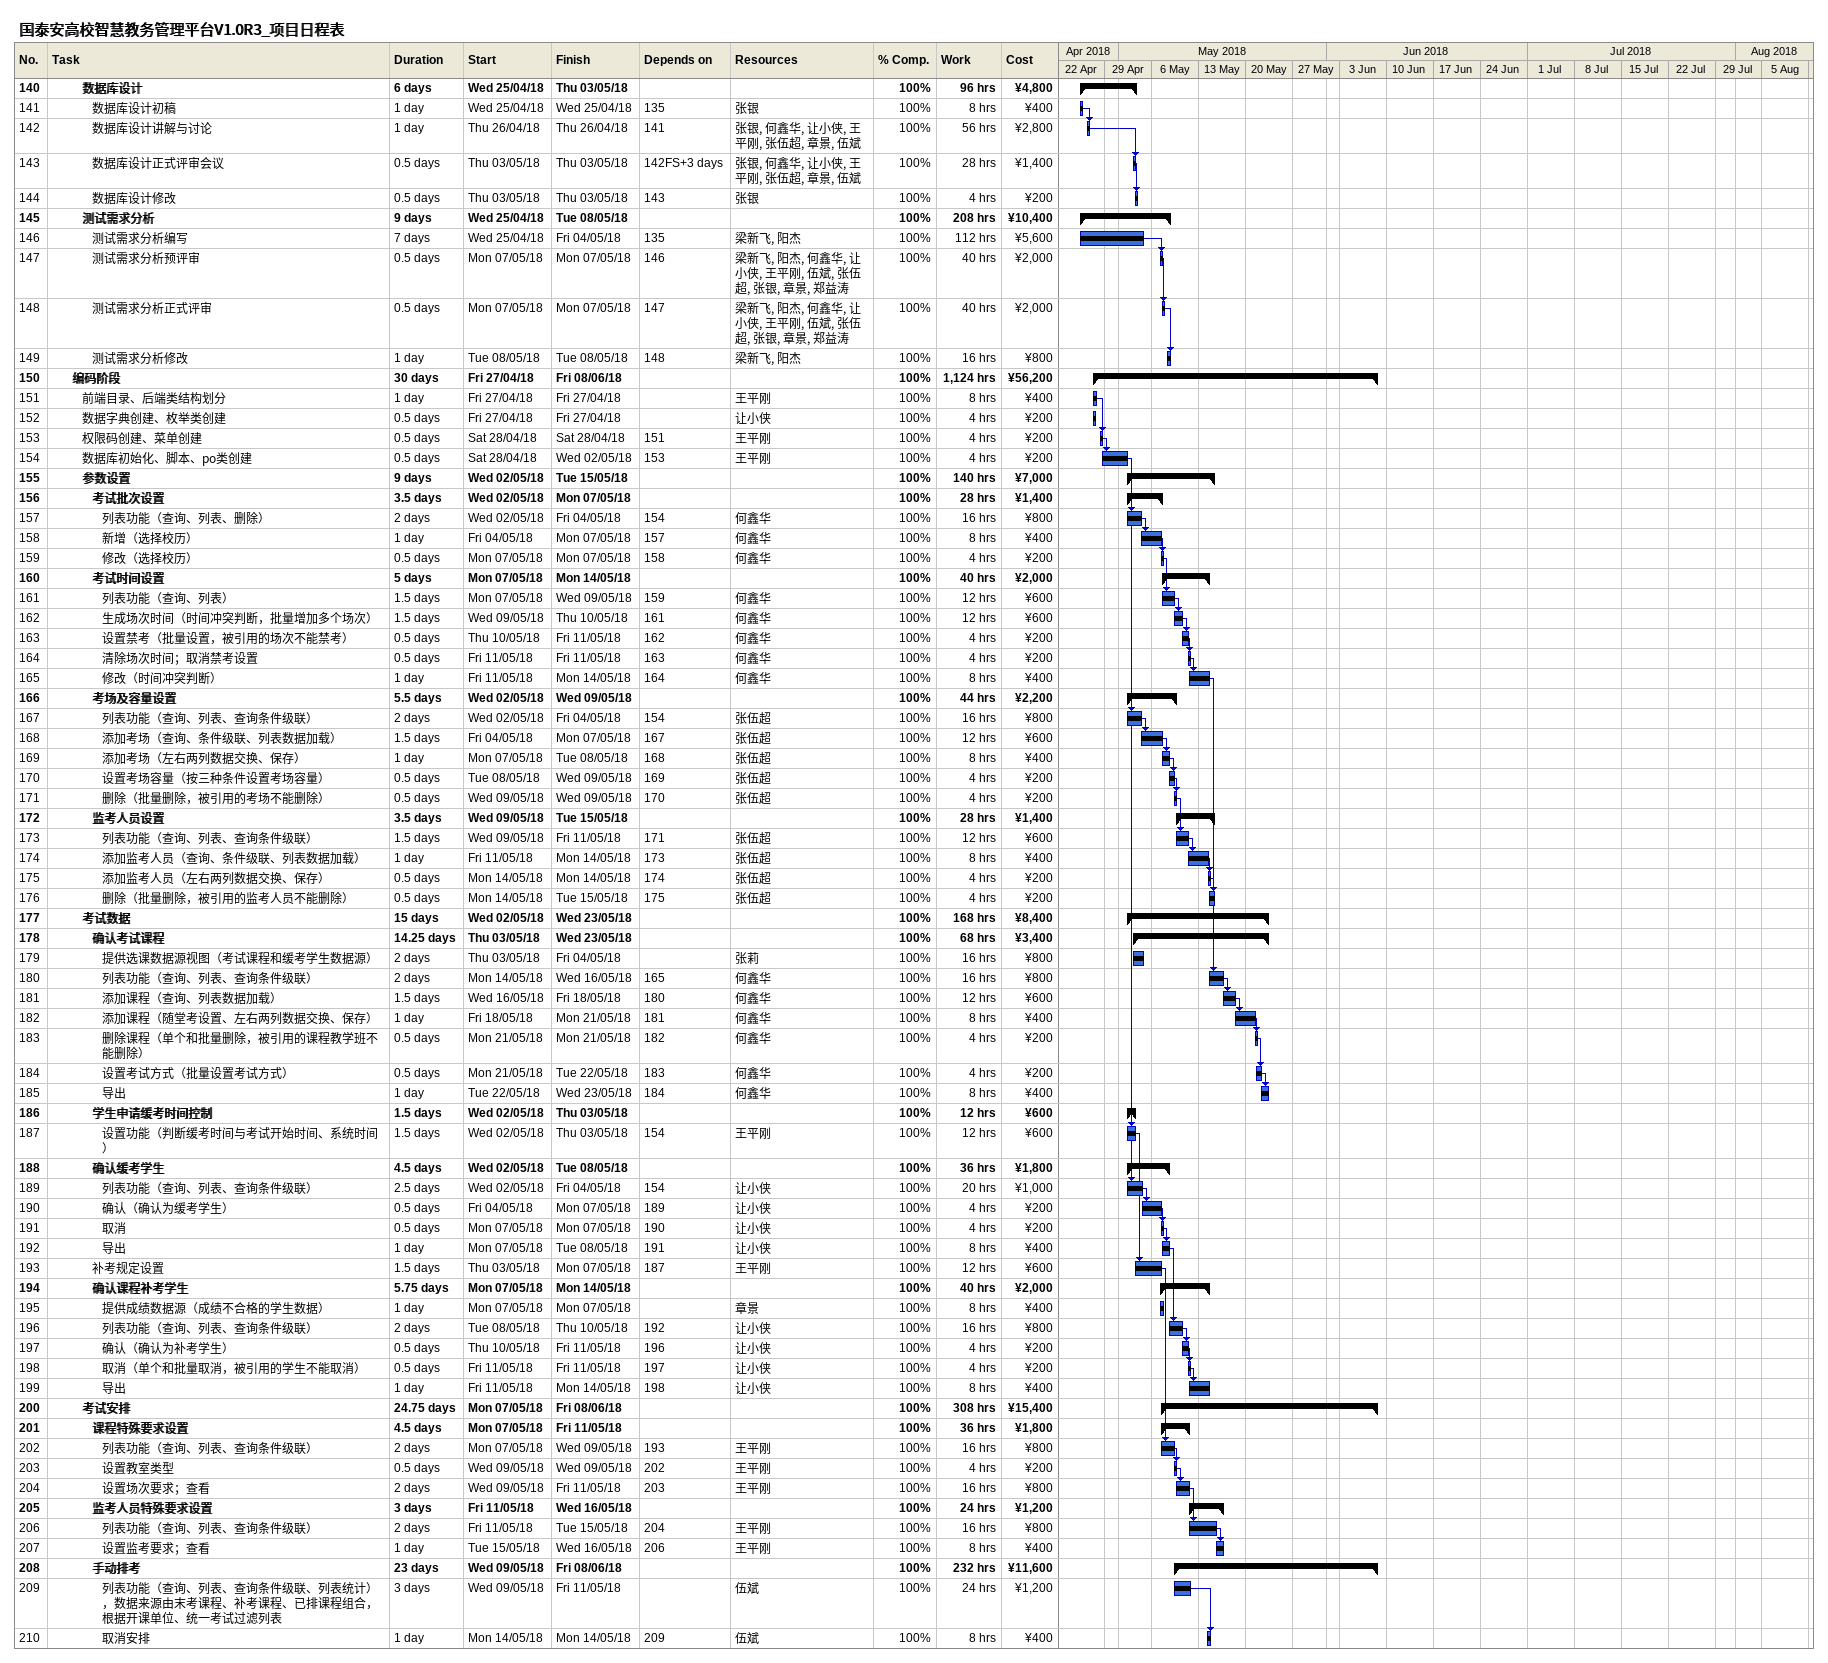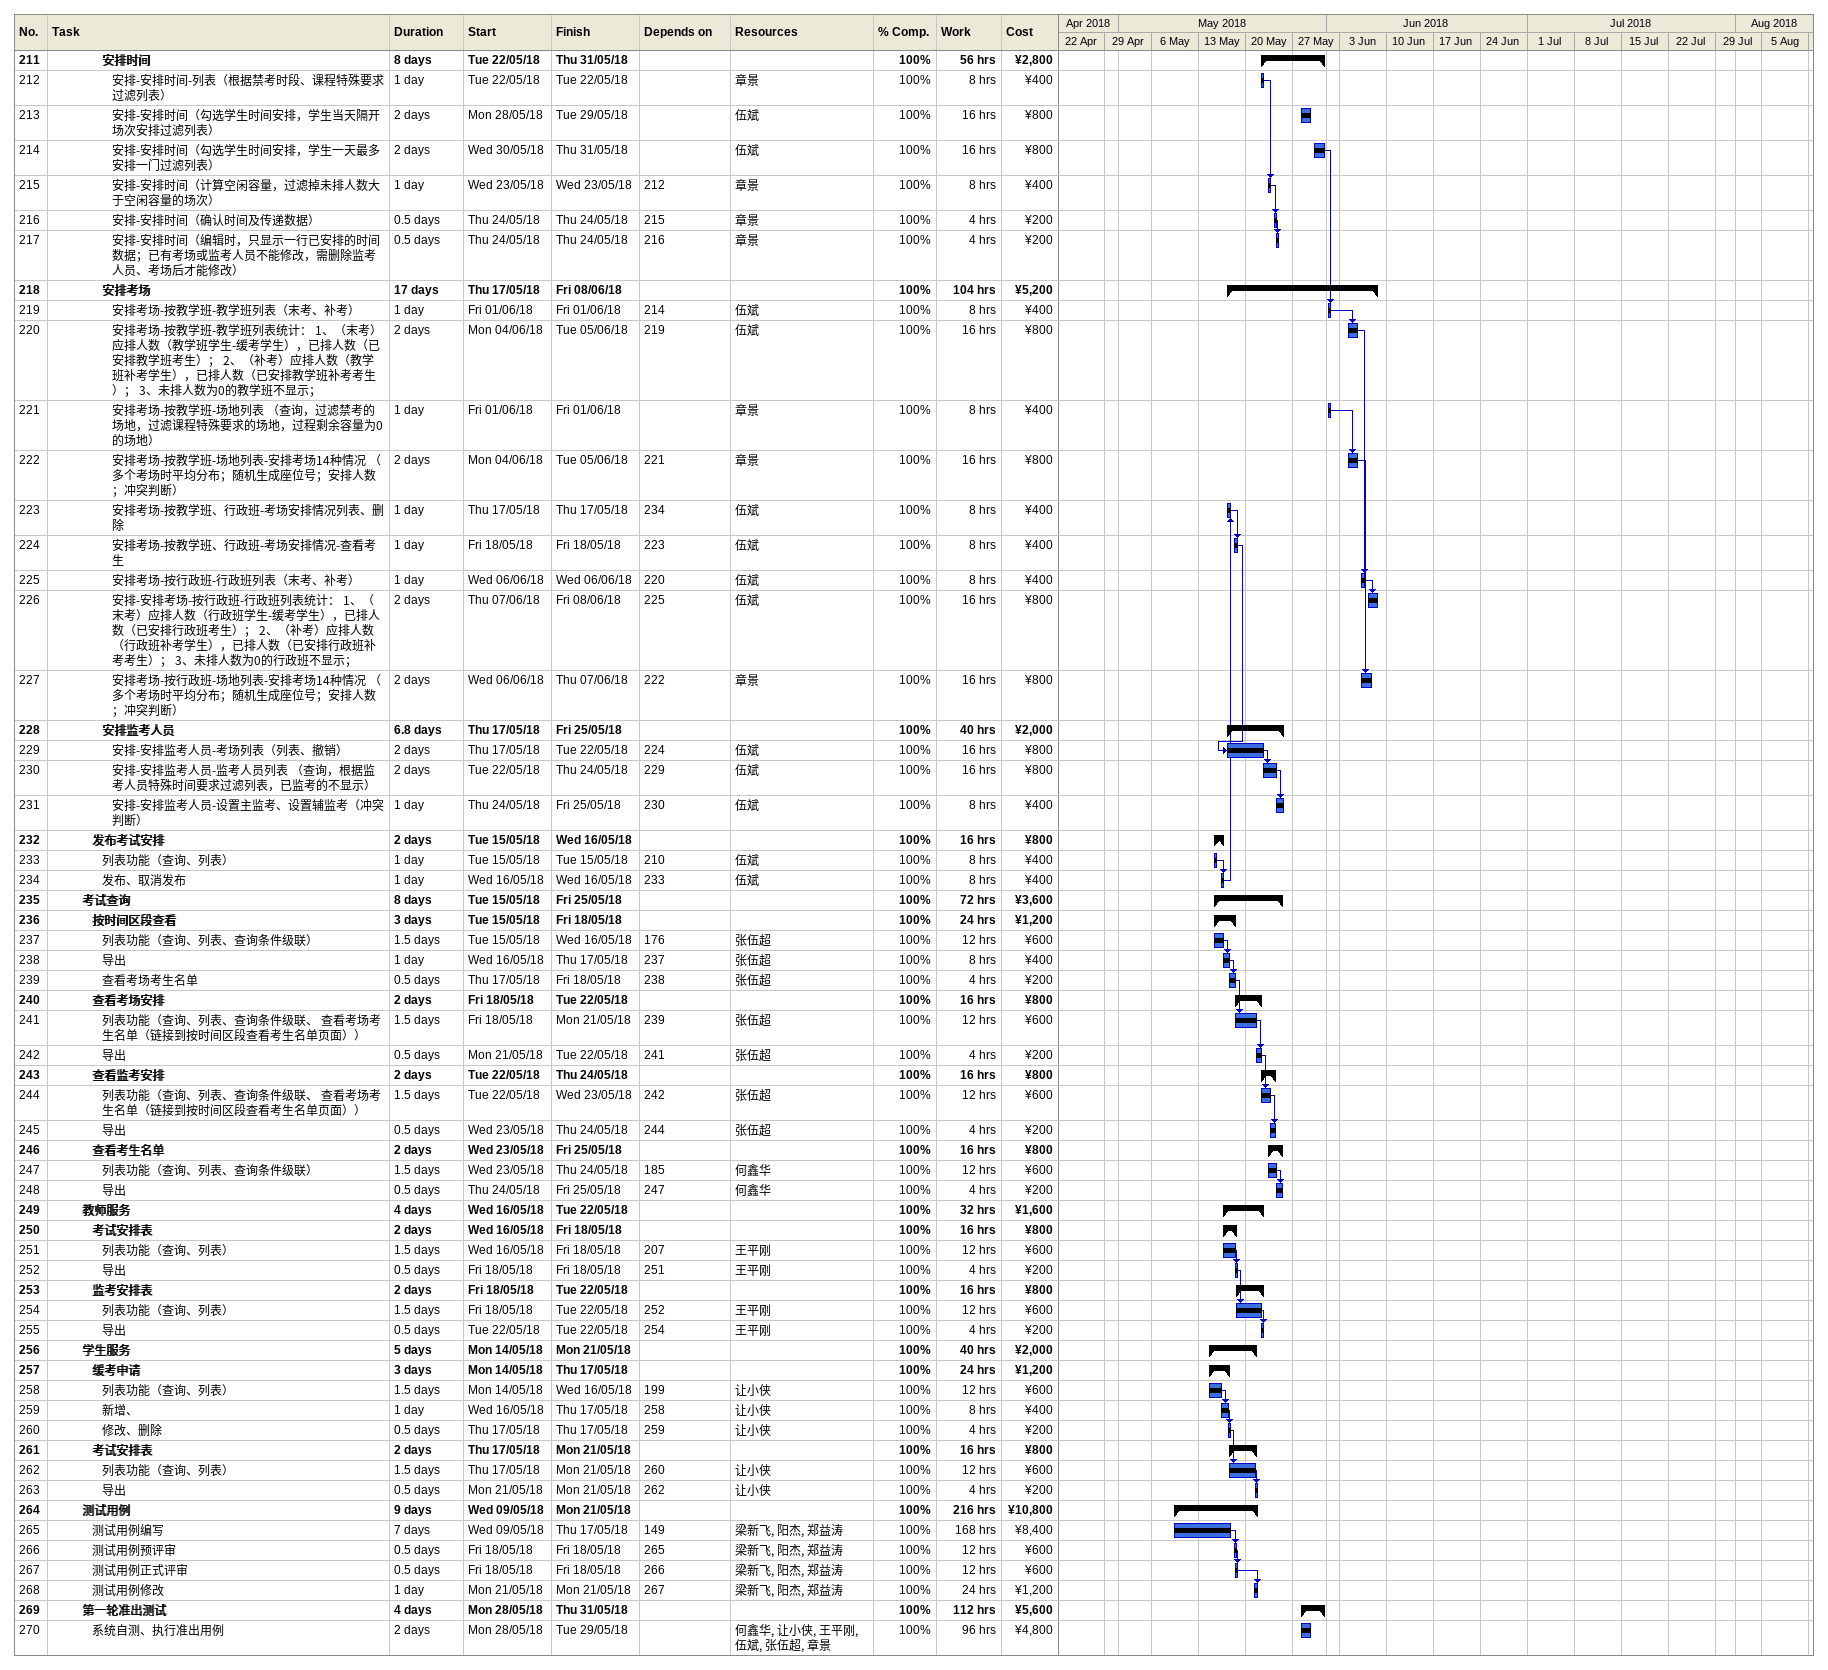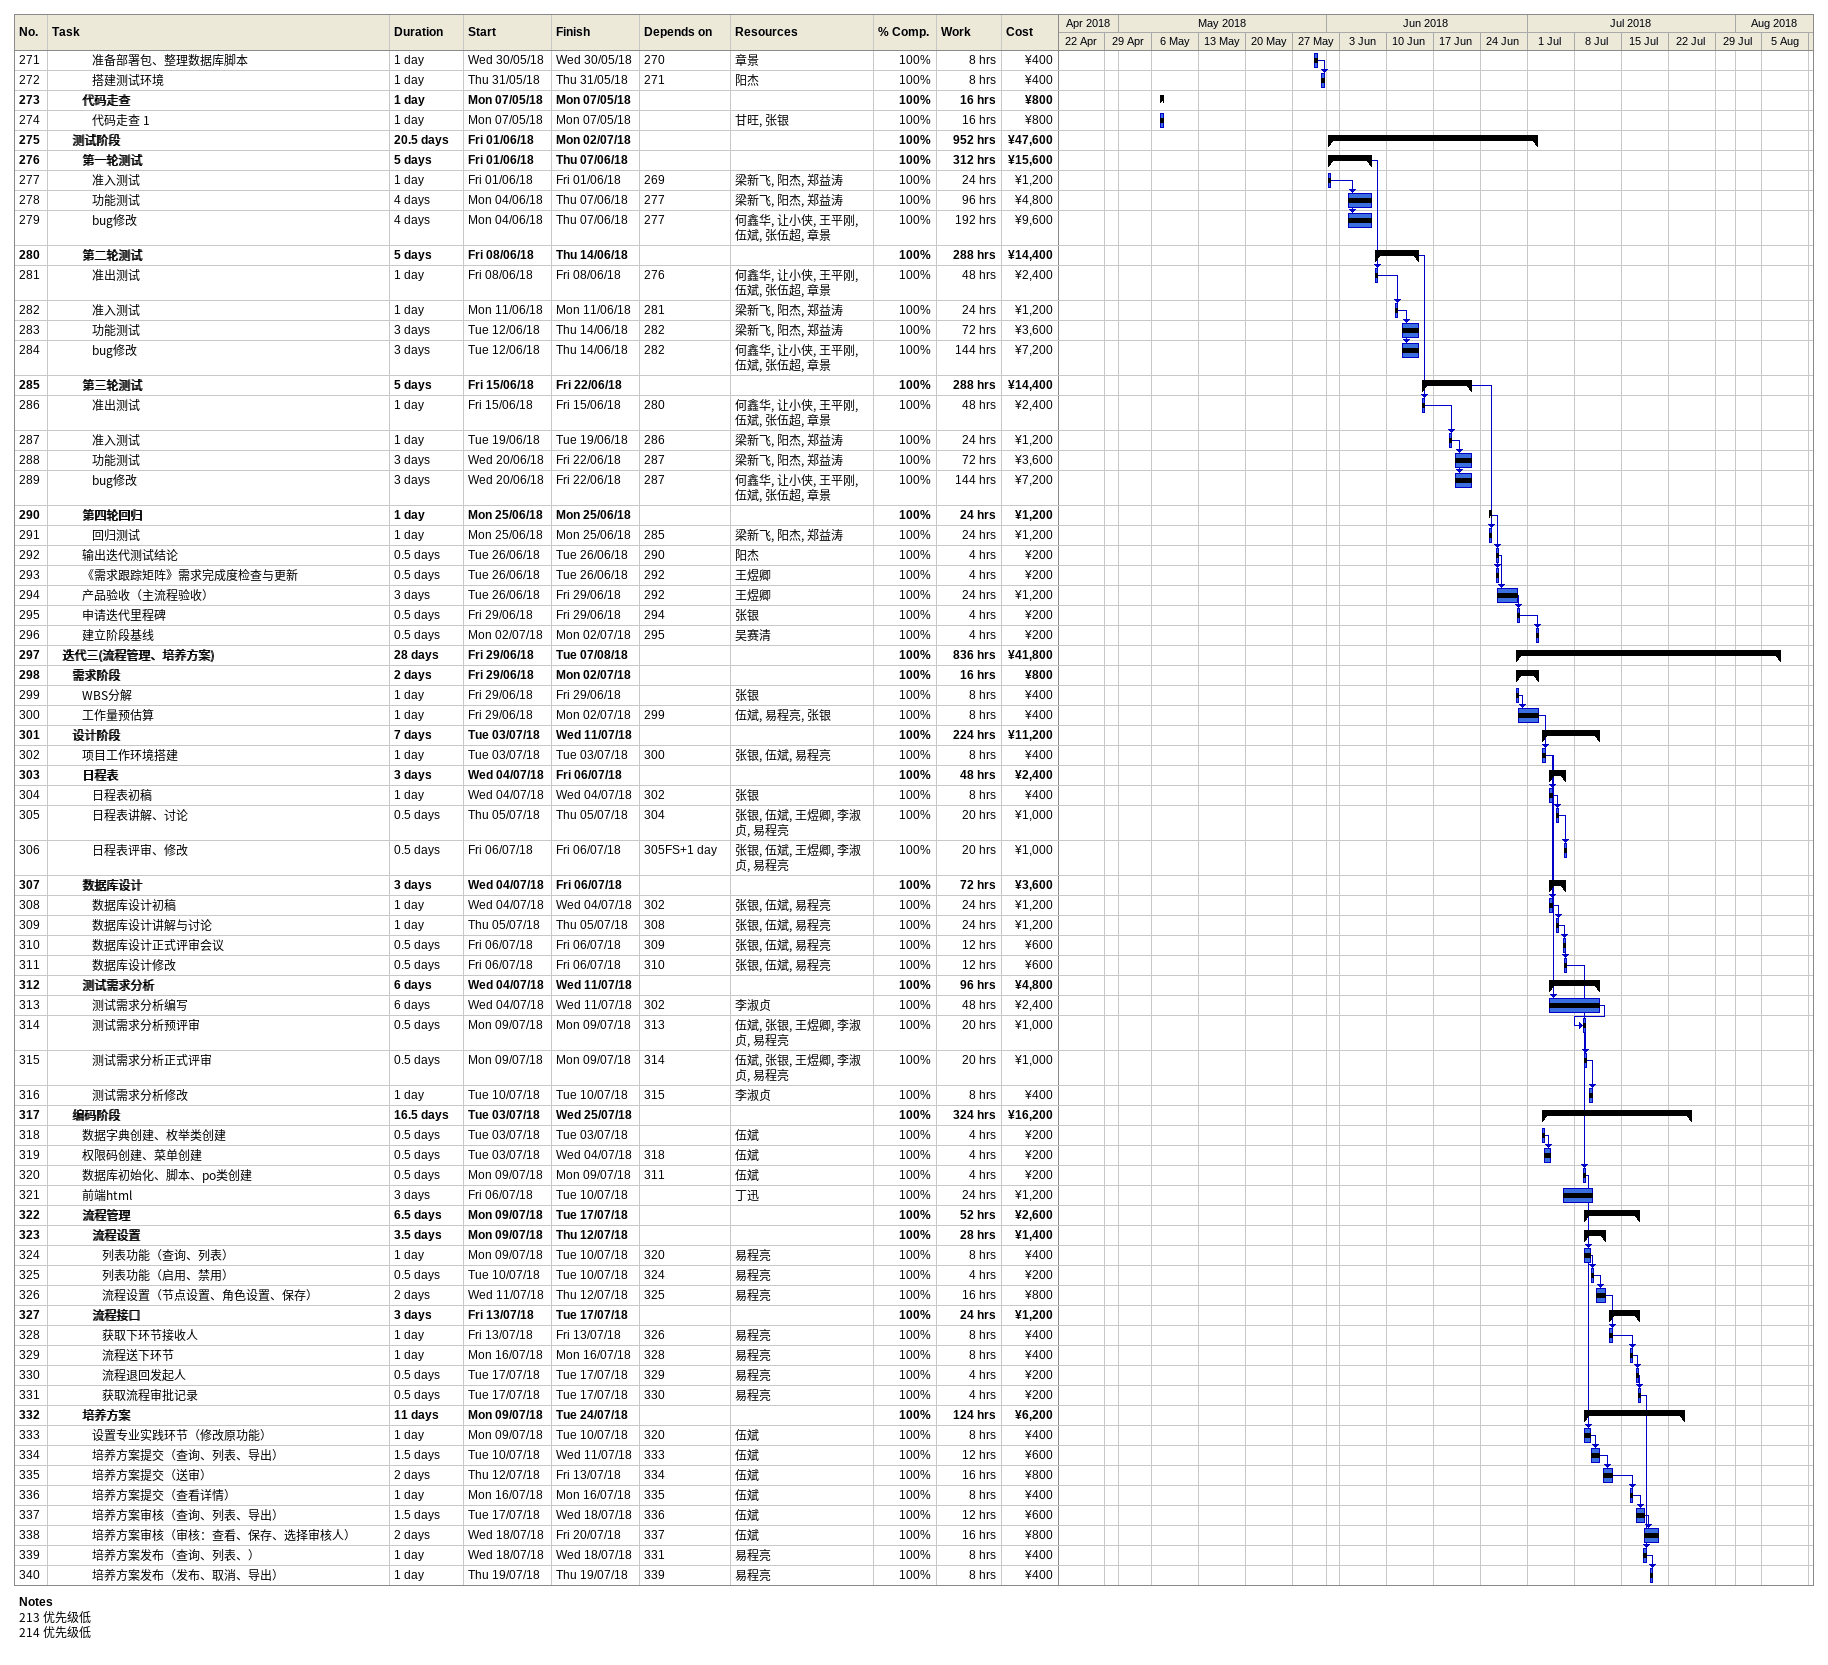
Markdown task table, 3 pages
国泰安高校智慧教务管理平台V1.0R3_项目日程表

| ID | Level | Task | Duration | Start | Finish | Predecessors | Resources | % complete | Work (h) | Cost (¥) |
|---|---|---|---|---|---|---|---|---|---|---|
| 140 | 4 | **数据库设计** | 6d | 2018-04-25 | 2018-05-03 |  |  | 100 | 96 | 4800 |
| 141 | 5 | 数据库设计初稿 | 1d | 2018-04-25 | 2018-04-25 | 135 | 张银 | 100 | 8 | 400 |
| 142 | 5 | 数据库设计讲解与讨论 | 1d | 2018-04-26 | 2018-04-26 | 141 | 张银, 何鑫华, 让小侠, 王平刚, 张伍超, 章景, 伍斌 | 100 | 56 | 2800 |
| 143 | 5 | 数据库设计正式评审会议 | 0.5d | 2018-05-03 | 2018-05-03 | 142FS+3d | 张银, 何鑫华, 让小侠, 王平刚, 张伍超, 章景, 伍斌 | 100 | 28 | 1400 |
| 144 | 5 | 数据库设计修改 | 0.5d | 2018-05-03 | 2018-05-03 | 143 | 张银 | 100 | 4 | 200 |
| 145 | 4 | **测试需求分析** | 9d | 2018-04-25 | 2018-05-08 |  |  | 100 | 208 | 10400 |
| 146 | 5 | 测试需求分析编写 | 7d | 2018-04-25 | 2018-05-04 | 135 | 梁新飞, 阳杰 | 100 | 112 | 5600 |
| 147 | 5 | 测试需求分析预评审 | 0.5d | 2018-05-07 | 2018-05-07 | 146 | 梁新飞, 阳杰, 何鑫华, 让小侠, 王平刚, 伍斌, 张伍超, 张银, 章景, 郑益涛 | 100 | 40 | 2000 |
| 148 | 5 | 测试需求分析正式评审 | 0.5d | 2018-05-07 | 2018-05-07 | 147 | 梁新飞, 阳杰, 何鑫华, 让小侠, 王平刚, 伍斌, 张伍超, 张银, 章景, 郑益涛 | 100 | 40 | 2000 |
| 149 | 5 | 测试需求分析修改 | 1d | 2018-05-08 | 2018-05-08 | 148 | 梁新飞, 阳杰 | 100 | 16 | 800 |
| 150 | 3 | **编码阶段** | 30d | 2018-04-27 | 2018-06-08 |  |  | 100 | 1124 | 56200 |
| 151 | 4 | 前端目录、后端类结构划分 | 1d | 2018-04-27 | 2018-04-27 |  | 王平刚 | 100 | 8 | 400 |
| 152 | 4 | 数据字典创建、枚举类创建 | 0.5d | 2018-04-27 | 2018-04-27 |  | 让小侠 | 100 | 4 | 200 |
| 153 | 4 | 权限码创建、菜单创建 | 0.5d | 2018-04-28 | 2018-04-28 | 151 | 王平刚 | 100 | 4 | 200 |
| 154 | 4 | 数据库初始化、脚本、po类创建 | 0.5d | 2018-04-28 | 2018-05-02 | 153 | 王平刚 | 100 | 4 | 200 |
| 155 | 4 | **参数设置** | 9d | 2018-05-02 | 2018-05-15 |  |  | 100 | 140 | 7000 |
| 156 | 5 | **考试批次设置** | 3.5d | 2018-05-02 | 2018-05-07 |  |  | 100 | 28 | 1400 |
| 157 | 6 | 列表功能（查询、列表、删除） | 2d | 2018-05-02 | 2018-05-04 | 154 | 何鑫华 | 100 | 16 | 800 |
| 158 | 6 | 新增（选择校历） | 1d | 2018-05-04 | 2018-05-07 | 157 | 何鑫华 | 100 | 8 | 400 |
| 159 | 6 | 修改（选择校历） | 0.5d | 2018-05-07 | 2018-05-07 | 158 | 何鑫华 | 100 | 4 | 200 |
| 160 | 5 | **考试时间设置** | 5d | 2018-05-07 | 2018-05-14 |  |  | 100 | 40 | 2000 |
| 161 | 6 | 列表功能（查询、列表） | 1.5d | 2018-05-07 | 2018-05-09 | 159 | 何鑫华 | 100 | 12 | 600 |
| 162 | 6 | 生成场次时间（时间冲突判断，批量增加多个场次） | 1.5d | 2018-05-09 | 2018-05-10 | 161 | 何鑫华 | 100 | 12 | 600 |
| 163 | 6 | 设置禁考（批量设置，被引用的场次不能禁考） | 0.5d | 2018-05-10 | 2018-05-11 | 162 | 何鑫华 | 100 | 4 | 200 |
| 164 | 6 | 清除场次时间；取消禁考设置 | 0.5d | 2018-05-11 | 2018-05-11 | 163 | 何鑫华 | 100 | 4 | 200 |
| 165 | 6 | 修改（时间冲突判断） | 1d | 2018-05-11 | 2018-05-14 | 164 | 何鑫华 | 100 | 8 | 400 |
| 166 | 5 | **考场及容量设置** | 5.5d | 2018-05-02 | 2018-05-09 |  |  | 100 | 44 | 2200 |
| 167 | 6 | 列表功能（查询、列表、查询条件级联） | 2d | 2018-05-02 | 2018-05-04 | 154 | 张伍超 | 100 | 16 | 800 |
| 168 | 6 | 添加考场（查询、条件级联、列表数据加载） | 1.5d | 2018-05-04 | 2018-05-07 | 167 | 张伍超 | 100 | 12 | 600 |
| 169 | 6 | 添加考场（左右两列数据交换、保存） | 1d | 2018-05-07 | 2018-05-08 | 168 | 张伍超 | 100 | 8 | 400 |
| 170 | 6 | 设置考场容量（按三种条件设置考场容量） | 0.5d | 2018-05-08 | 2018-05-09 | 169 | 张伍超 | 100 | 4 | 200 |
| 171 | 6 | 删除（批量删除，被引用的考场不能删除） | 0.5d | 2018-05-09 | 2018-05-09 | 170 | 张伍超 | 100 | 4 | 200 |
| 172 | 5 | **监考人员设置** | 3.5d | 2018-05-09 | 2018-05-15 |  |  | 100 | 28 | 1400 |
| 173 | 6 | 列表功能（查询、列表、查询条件级联） | 1.5d | 2018-05-09 | 2018-05-11 | 171 | 张伍超 | 100 | 12 | 600 |
| 174 | 6 | 添加监考人员（查询、条件级联、列表数据加载） | 1d | 2018-05-11 | 2018-05-14 | 173 | 张伍超 | 100 | 8 | 400 |
| 175 | 6 | 添加监考人员（左右两列数据交换、保存） | 0.5d | 2018-05-14 | 2018-05-14 | 174 | 张伍超 | 100 | 4 | 200 |
| 176 | 6 | 删除（批量删除，被引用的监考人员不能删除） | 0.5d | 2018-05-14 | 2018-05-15 | 175 | 张伍超 | 100 | 4 | 200 |
| 177 | 4 | **考试数据** | 15d | 2018-05-02 | 2018-05-23 |  |  | 100 | 168 | 8400 |
| 178 | 5 | **确认考试课程** | 14.25d | 2018-05-03 | 2018-05-23 |  |  | 100 | 68 | 3400 |
| 179 | 6 | 提供选课数据源视图（考试课程和缓考学生数据源） | 2d | 2018-05-03 | 2018-05-04 |  | 张莉 | 100 | 16 | 800 |
| 180 | 6 | 列表功能（查询、列表、查询条件级联） | 2d | 2018-05-14 | 2018-05-16 | 165 | 何鑫华 | 100 | 16 | 800 |
| 181 | 6 | 添加课程（查询、列表数据加载） | 1.5d | 2018-05-16 | 2018-05-18 | 180 | 何鑫华 | 100 | 12 | 600 |
| 182 | 6 | 添加课程（随堂考设置、左右两列数据交换、保存） | 1d | 2018-05-18 | 2018-05-21 | 181 | 何鑫华 | 100 | 8 | 400 |
| 183 | 6 | 删除课程（单个和批量删除，被引用的课程教学班不能删除） | 0.5d | 2018-05-21 | 2018-05-21 | 182 | 何鑫华 | 100 | 4 | 200 |
| 184 | 6 | 设置考试方式（批量设置考试方式） | 0.5d | 2018-05-21 | 2018-05-22 | 183 | 何鑫华 | 100 | 4 | 200 |
| 185 | 6 | 导出 | 1d | 2018-05-22 | 2018-05-23 | 184 | 何鑫华 | 100 | 8 | 400 |
| 186 | 5 | **学生申请缓考时间控制** | 1.5d | 2018-05-02 | 2018-05-03 |  |  | 100 | 12 | 600 |
| 187 | 6 | 设置功能（判断缓考时间与考试开始时间、系统时间） | 1.5d | 2018-05-02 | 2018-05-03 | 154 | 王平刚 | 100 | 12 | 600 |
| 188 | 5 | **确认缓考学生** | 4.5d | 2018-05-02 | 2018-05-08 |  |  | 100 | 36 | 1800 |
| 189 | 6 | 列表功能（查询、列表、查询条件级联） | 2.5d | 2018-05-02 | 2018-05-04 | 154 | 让小侠 | 100 | 20 | 1000 |
| 190 | 6 | 确认（确认为缓考学生） | 0.5d | 2018-05-04 | 2018-05-07 | 189 | 让小侠 | 100 | 4 | 200 |
| 191 | 6 | 取消 | 0.5d | 2018-05-07 | 2018-05-07 | 190 | 让小侠 | 100 | 4 | 200 |
| 192 | 6 | 导出 | 1d | 2018-05-07 | 2018-05-08 | 191 | 让小侠 | 100 | 8 | 400 |
| 193 | 5 | 补考规定设置 | 1.5d | 2018-05-03 | 2018-05-07 | 187 | 王平刚 | 100 | 12 | 600 |
| 194 | 5 | **确认课程补考学生** | 5.75d | 2018-05-07 | 2018-05-14 |  |  | 100 | 40 | 2000 |
| 195 | 6 | 提供成绩数据源（成绩不合格的学生数据） | 1d | 2018-05-07 | 2018-05-07 |  | 章景 | 100 | 8 | 400 |
| 196 | 6 | 列表功能（查询、列表、查询条件级联） | 2d | 2018-05-08 | 2018-05-10 | 192 | 让小侠 | 100 | 16 | 800 |
| 197 | 6 | 确认（确认为补考学生） | 0.5d | 2018-05-10 | 2018-05-11 | 196 | 让小侠 | 100 | 4 | 200 |
| 198 | 6 | 取消（单个和批量取消，被引用的学生不能取消） | 0.5d | 2018-05-11 | 2018-05-11 | 197 | 让小侠 | 100 | 4 | 200 |
| 199 | 6 | 导出 | 1d | 2018-05-11 | 2018-05-14 | 198 | 让小侠 | 100 | 8 | 400 |
| 200 | 4 | **考试安排** | 24.75d | 2018-05-07 | 2018-06-08 |  |  | 100 | 308 | 15400 |
| 201 | 5 | **课程特殊要求设置** | 4.5d | 2018-05-07 | 2018-05-11 |  |  | 100 | 36 | 1800 |
| 202 | 6 | 列表功能（查询、列表、查询条件级联） | 2d | 2018-05-07 | 2018-05-09 | 193 | 王平刚 | 100 | 16 | 800 |
| 203 | 6 | 设置教室类型 | 0.5d | 2018-05-09 | 2018-05-09 | 202 | 王平刚 | 100 | 4 | 200 |
| 204 | 6 | 设置场次要求；查看 | 2d | 2018-05-09 | 2018-05-11 | 203 | 王平刚 | 100 | 16 | 800 |
| 205 | 5 | **监考人员特殊要求设置** | 3d | 2018-05-11 | 2018-05-16 |  |  | 100 | 24 | 1200 |
| 206 | 6 | 列表功能（查询、列表、查询条件级联） | 2d | 2018-05-11 | 2018-05-15 | 204 | 王平刚 | 100 | 16 | 800 |
| 207 | 6 | 设置监考要求；查看 | 1d | 2018-05-15 | 2018-05-16 | 206 | 王平刚 | 100 | 8 | 400 |
| 208 | 5 | **手动排考** | 23d | 2018-05-09 | 2018-06-08 |  |  | 100 | 232 | 11600 |
| 209 | 6 | 列表功能（查询、列表、查询条件级联、列表统计），数据来源由末考课程、补考课程、已排课程组合，根据开课单位、统一考试过滤列表 | 3d | 2018-05-09 | 2018-05-11 |  | 伍斌 | 100 | 24 | 1200 |
| 210 | 6 | 取消安排 | 1d | 2018-05-14 | 2018-05-14 | 209 | 伍斌 | 100 | 8 | 400 |
| 211 | 6 | **安排时间** | 8d | 2018-05-22 | 2018-05-31 |  |  | 100 | 56 | 2800 |
| 212 | 7 | 安排-安排时间-列表（根据禁考时段、课程特殊要求过滤列表） | 1d | 2018-05-22 | 2018-05-22 |  | 章景 | 100 | 8 | 400 |
| 213 | 7 | 安排-安排时间（勾选学生时间安排，学生当天隔开场次安排过滤列表） | 2d | 2018-05-28 | 2018-05-29 |  | 伍斌 | 100 | 16 | 800 |
| 214 | 7 | 安排-安排时间（勾选学生时间安排，学生一天最多安排一门过滤列表） | 2d | 2018-05-30 | 2018-05-31 |  | 伍斌 | 100 | 16 | 800 |
| 215 | 7 | 安排-安排时间（计算空闲容量，过滤掉未排人数大于空闲容量的场次） | 1d | 2018-05-23 | 2018-05-23 | 212 | 章景 | 100 | 8 | 400 |
| 216 | 7 | 安排-安排时间（确认时间及传递数据） | 0.5d | 2018-05-24 | 2018-05-24 | 215 | 章景 | 100 | 4 | 200 |
| 217 | 7 | 安排-安排时间（编辑时，只显示一行已安排的时间数据；已有考场或监考人员不能修改，需删除监考人员、考场后才能修改） | 0.5d | 2018-05-24 | 2018-05-24 | 216 | 章景 | 100 | 4 | 200 |
| 218 | 6 | **安排考场** | 17d | 2018-05-17 | 2018-06-08 |  |  | 100 | 104 | 5200 |
| 219 | 7 | 安排考场-按教学班-教学班列表（末考、补考） | 1d | 2018-06-01 | 2018-06-01 | 214 | 伍斌 | 100 | 8 | 400 |
| 220 | 7 | 安排考场-按教学班-教学班列表统计： 1、（末考）应排人数（教学班学生-缓考学生），已排人数（已安排教学班考生）； 2、（补考）应排人数（教学班补考学生），已排人数（已安排教学班补考考生）； 3、未排人数为0的教学班不显示； | 2d | 2018-06-04 | 2018-06-05 | 219 | 伍斌 | 100 | 16 | 800 |
| 221 | 7 | 安排考场-按教学班-场地列表 （查询，过滤禁考的场地，过滤课程特殊要求的场地，过程剩余容量为0的场地） | 1d | 2018-06-01 | 2018-06-01 |  | 章景 | 100 | 8 | 400 |
| 222 | 7 | 安排考场-按教学班-场地列表-安排考场14种情况 （多个考场时平均分布；随机生成座位号；安排人数；冲突判断） | 2d | 2018-06-04 | 2018-06-05 | 221 | 章景 | 100 | 16 | 800 |
| 223 | 7 | 安排考场-按教学班、行政班-考场安排情况列表、删除 | 1d | 2018-05-17 | 2018-05-17 | 234 | 伍斌 | 100 | 8 | 400 |
| 224 | 7 | 安排考场-按教学班、行政班-考场安排情况-查看考生 | 1d | 2018-05-18 | 2018-05-18 | 223 | 伍斌 | 100 | 8 | 400 |
| 225 | 7 | 安排考场-按行政班-行政班列表（末考、补考） | 1d | 2018-06-06 | 2018-06-06 | 220 | 伍斌 | 100 | 8 | 400 |
| 226 | 7 | 安排-安排考场-按行政班-行政班列表统计： 1、（末考）应排人数（行政班学生-缓考学生），已排人数（已安排行政班考生）； 2、（补考）应排人数（行政班补考学生），已排人数（已安排行政班补考考生）； 3、未排人数为0的行政班不显示； | 2d | 2018-06-07 | 2018-06-08 | 225 | 伍斌 | 100 | 16 | 800 |
| 227 | 7 | 安排考场-按行政班-场地列表-安排考场14种情况 （多个考场时平均分布；随机生成座位号；安排人数；冲突判断） | 2d | 2018-06-06 | 2018-06-07 | 222 | 章景 | 100 | 16 | 800 |
| 228 | 6 | **安排监考人员** | 6.8d | 2018-05-17 | 2018-05-25 |  |  | 100 | 40 | 2000 |
| 229 | 7 | 安排-安排监考人员-考场列表（列表、撤销） | 2d | 2018-05-17 | 2018-05-22 | 224 | 伍斌 | 100 | 16 | 800 |
| 230 | 7 | 安排-安排监考人员-监考人员列表 （查询，根据监考人员特殊时间要求过滤列表，已监考的不显示） | 2d | 2018-05-22 | 2018-05-24 | 229 | 伍斌 | 100 | 16 | 800 |
| 231 | 7 | 安排-安排监考人员-设置主监考、设置辅监考（冲突判断） | 1d | 2018-05-24 | 2018-05-25 | 230 | 伍斌 | 100 | 8 | 400 |
| 232 | 5 | **发布考试安排** | 2d | 2018-05-15 | 2018-05-16 |  |  | 100 | 16 | 800 |
| 233 | 6 | 列表功能（查询、列表） | 1d | 2018-05-15 | 2018-05-15 | 210 | 伍斌 | 100 | 8 | 400 |
| 234 | 6 | 发布、取消发布 | 1d | 2018-05-16 | 2018-05-16 | 233 | 伍斌 | 100 | 8 | 400 |
| 235 | 4 | **考试查询** | 8d | 2018-05-15 | 2018-05-25 |  |  | 100 | 72 | 3600 |
| 236 | 5 | **按时间区段查看** | 3d | 2018-05-15 | 2018-05-18 |  |  | 100 | 24 | 1200 |
| 237 | 6 | 列表功能（查询、列表、查询条件级联） | 1.5d | 2018-05-15 | 2018-05-16 | 176 | 张伍超 | 100 | 12 | 600 |
| 238 | 6 | 导出 | 1d | 2018-05-16 | 2018-05-17 | 237 | 张伍超 | 100 | 8 | 400 |
| 239 | 6 | 查看考场考生名单 | 0.5d | 2018-05-17 | 2018-05-18 | 238 | 张伍超 | 100 | 4 | 200 |
| 240 | 5 | **查看考场安排** | 2d | 2018-05-18 | 2018-05-22 |  |  | 100 | 16 | 800 |
| 241 | 6 | 列表功能（查询、列表、查询条件级联、 查看考场考生名单（链接到按时间区段查看考生名单页面）） | 1.5d | 2018-05-18 | 2018-05-21 | 239 | 张伍超 | 100 | 12 | 600 |
| 242 | 6 | 导出 | 0.5d | 2018-05-21 | 2018-05-22 | 241 | 张伍超 | 100 | 4 | 200 |
| 243 | 5 | **查看监考安排** | 2d | 2018-05-22 | 2018-05-24 |  |  | 100 | 16 | 800 |
| 244 | 6 | 列表功能（查询、列表、查询条件级联、 查看考场考生名单（链接到按时间区段查看考生名单页面）） | 1.5d | 2018-05-22 | 2018-05-23 | 242 | 张伍超 | 100 | 12 | 600 |
| 245 | 6 | 导出 | 0.5d | 2018-05-23 | 2018-05-24 | 244 | 张伍超 | 100 | 4 | 200 |
| 246 | 5 | **查看考生名单** | 2d | 2018-05-23 | 2018-05-25 |  |  | 100 | 16 | 800 |
| 247 | 6 | 列表功能（查询、列表、查询条件级联） | 1.5d | 2018-05-23 | 2018-05-24 | 185 | 何鑫华 | 100 | 12 | 600 |
| 248 | 6 | 导出 | 0.5d | 2018-05-24 | 2018-05-25 | 247 | 何鑫华 | 100 | 4 | 200 |
| 249 | 4 | **教师服务** | 4d | 2018-05-16 | 2018-05-22 |  |  | 100 | 32 | 1600 |
| 250 | 5 | **考试安排表** | 2d | 2018-05-16 | 2018-05-18 |  |  | 100 | 16 | 800 |
| 251 | 6 | 列表功能（查询、列表） | 1.5d | 2018-05-16 | 2018-05-18 | 207 | 王平刚 | 100 | 12 | 600 |
| 252 | 6 | 导出 | 0.5d | 2018-05-18 | 2018-05-18 | 251 | 王平刚 | 100 | 4 | 200 |
| 253 | 5 | **监考安排表** | 2d | 2018-05-18 | 2018-05-22 |  |  | 100 | 16 | 800 |
| 254 | 6 | 列表功能（查询、列表） | 1.5d | 2018-05-18 | 2018-05-22 | 252 | 王平刚 | 100 | 12 | 600 |
| 255 | 6 | 导出 | 0.5d | 2018-05-22 | 2018-05-22 | 254 | 王平刚 | 100 | 4 | 200 |
| 256 | 4 | **学生服务** | 5d | 2018-05-14 | 2018-05-21 |  |  | 100 | 40 | 2000 |
| 257 | 5 | **缓考申请** | 3d | 2018-05-14 | 2018-05-17 |  |  | 100 | 24 | 1200 |
| 258 | 6 | 列表功能（查询、列表） | 1.5d | 2018-05-14 | 2018-05-16 | 199 | 让小侠 | 100 | 12 | 600 |
| 259 | 6 | 新增、 | 1d | 2018-05-16 | 2018-05-17 | 258 | 让小侠 | 100 | 8 | 400 |
| 260 | 6 | 修改、删除 | 0.5d | 2018-05-17 | 2018-05-17 | 259 | 让小侠 | 100 | 4 | 200 |
| 261 | 5 | **考试安排表** | 2d | 2018-05-17 | 2018-05-21 |  |  | 100 | 16 | 800 |
| 262 | 6 | 列表功能（查询、列表） | 1.5d | 2018-05-17 | 2018-05-21 | 260 | 让小侠 | 100 | 12 | 600 |
| 263 | 6 | 导出 | 0.5d | 2018-05-21 | 2018-05-21 | 262 | 让小侠 | 100 | 4 | 200 |
| 264 | 4 | **测试用例** | 9d | 2018-05-09 | 2018-05-21 |  |  | 100 | 216 | 10800 |
| 265 | 5 | 测试用例编写 | 7d | 2018-05-09 | 2018-05-17 | 149 | 梁新飞, 阳杰, 郑益涛 | 100 | 168 | 8400 |
| 266 | 5 | 测试用例预评审 | 0.5d | 2018-05-18 | 2018-05-18 | 265 | 梁新飞, 阳杰, 郑益涛 | 100 | 12 | 600 |
| 267 | 5 | 测试用例正式评审 | 0.5d | 2018-05-18 | 2018-05-18 | 266 | 梁新飞, 阳杰, 郑益涛 | 100 | 12 | 600 |
| 268 | 5 | 测试用例修改 | 1d | 2018-05-21 | 2018-05-21 | 267 | 梁新飞, 阳杰, 郑益涛 | 100 | 24 | 1200 |
| 269 | 4 | **第一轮准出测试** | 4d | 2018-05-28 | 2018-05-31 |  |  | 100 | 112 | 5600 |
| 270 | 5 | 系统自测、执行准出用例 | 2d | 2018-05-28 | 2018-05-29 |  | 何鑫华, 让小侠, 王平刚, 伍斌, 张伍超, 章景 | 100 | 96 | 4800 |
| 271 | 5 | 准备部署包、整理数据库脚本 | 1d | 2018-05-30 | 2018-05-30 | 270 | 章景 | 100 | 8 | 400 |
| 272 | 5 | 搭建测试环境 | 1d | 2018-05-31 | 2018-05-31 | 271 | 阳杰 | 100 | 8 | 400 |
| 273 | 4 | **代码走查** | 1d | 2018-05-07 | 2018-05-07 |  |  | 100 | 16 | 800 |
| 274 | 5 | 代码走查 1 | 1d | 2018-05-07 | 2018-05-07 |  | 甘旺, 张银 | 100 | 16 | 800 |
| 275 | 3 | **测试阶段** | 20.5d | 2018-06-01 | 2018-07-02 |  |  | 100 | 952 | 47600 |
| 276 | 4 | **第一轮测试** | 5d | 2018-06-01 | 2018-06-07 |  |  | 100 | 312 | 15600 |
| 277 | 5 | 准入测试 | 1d | 2018-06-01 | 2018-06-01 | 269 | 梁新飞, 阳杰, 郑益涛 | 100 | 24 | 1200 |
| 278 | 5 | 功能测试 | 4d | 2018-06-04 | 2018-06-07 | 277 | 梁新飞, 阳杰, 郑益涛 | 100 | 96 | 4800 |
| 279 | 5 | bug修改 | 4d | 2018-06-04 | 2018-06-07 | 277 | 何鑫华, 让小侠, 王平刚, 伍斌, 张伍超, 章景 | 100 | 192 | 9600 |
| 280 | 4 | **第二轮测试** | 5d | 2018-06-08 | 2018-06-14 |  |  | 100 | 288 | 14400 |
| 281 | 5 | 准出测试 | 1d | 2018-06-08 | 2018-06-08 | 276 | 何鑫华, 让小侠, 王平刚, 伍斌, 张伍超, 章景 | 100 | 48 | 2400 |
| 282 | 5 | 准入测试 | 1d | 2018-06-11 | 2018-06-11 | 281 | 梁新飞, 阳杰, 郑益涛 | 100 | 24 | 1200 |
| 283 | 5 | 功能测试 | 3d | 2018-06-12 | 2018-06-14 | 282 | 梁新飞, 阳杰, 郑益涛 | 100 | 72 | 3600 |
| 284 | 5 | bug修改 | 3d | 2018-06-12 | 2018-06-14 | 282 | 何鑫华, 让小侠, 王平刚, 伍斌, 张伍超, 章景 | 100 | 144 | 7200 |
| 285 | 4 | **第三轮测试** | 5d | 2018-06-15 | 2018-06-22 |  |  | 100 | 288 | 14400 |
| 286 | 5 | 准出测试 | 1d | 2018-06-15 | 2018-06-15 | 280 | 何鑫华, 让小侠, 王平刚, 伍斌, 张伍超, 章景 | 100 | 48 | 2400 |
| 287 | 5 | 准入测试 | 1d | 2018-06-19 | 2018-06-19 | 286 | 梁新飞, 阳杰, 郑益涛 | 100 | 24 | 1200 |
| 288 | 5 | 功能测试 | 3d | 2018-06-20 | 2018-06-22 | 287 | 梁新飞, 阳杰, 郑益涛 | 100 | 72 | 3600 |
| 289 | 5 | bug修改 | 3d | 2018-06-20 | 2018-06-22 | 287 | 何鑫华, 让小侠, 王平刚, 伍斌, 张伍超, 章景 | 100 | 144 | 7200 |
| 290 | 4 | **第四轮回归** | 1d | 2018-06-25 | 2018-06-25 |  |  | 100 | 24 | 1200 |
| 291 | 5 | 回归测试 | 1d | 2018-06-25 | 2018-06-25 | 285 | 梁新飞, 阳杰, 郑益涛 | 100 | 24 | 1200 |
| 292 | 4 | 输出迭代测试结论 | 0.5d | 2018-06-26 | 2018-06-26 | 290 | 阳杰 | 100 | 4 | 200 |
| 293 | 4 | 《需求跟踪矩阵》需求完成度检查与更新 | 0.5d | 2018-06-26 | 2018-06-26 | 292 | 王煜卿 | 100 | 4 | 200 |
| 294 | 4 | 产品验收（主流程验收） | 3d | 2018-06-26 | 2018-06-29 | 292 | 王煜卿 | 100 | 24 | 1200 |
| 295 | 4 | 申请迭代里程碑 | 0.5d | 2018-06-29 | 2018-06-29 | 294 | 张银 | 100 | 4 | 200 |
| 296 | 4 | 建立阶段基线 | 0.5d | 2018-07-02 | 2018-07-02 | 295 | 吴赛清 | 100 | 4 | 200 |
| 297 | 2 | **迭代三(流程管理、培养方案)** | 28d | 2018-06-29 | 2018-08-07 |  |  | 100 | 836 | 41800 |
| 298 | 3 | **需求阶段** | 2d | 2018-06-29 | 2018-07-02 |  |  | 100 | 16 | 800 |
| 299 | 4 | WBS分解 | 1d | 2018-06-29 | 2018-06-29 |  | 张银 | 100 | 8 | 400 |
| 300 | 4 | 工作量预估算 | 1d | 2018-06-29 | 2018-07-02 | 299 | 伍斌, 易程亮, 张银 | 100 | 8 | 400 |
| 301 | 3 | **设计阶段** | 7d | 2018-07-03 | 2018-07-11 |  |  | 100 | 224 | 11200 |
| 302 | 4 | 项目工作环境搭建 | 1d | 2018-07-03 | 2018-07-03 | 300 | 张银, 伍斌, 易程亮 | 100 | 8 | 400 |
| 303 | 4 | **日程表** | 3d | 2018-07-04 | 2018-07-06 |  |  | 100 | 48 | 2400 |
| 304 | 5 | 日程表初稿 | 1d | 2018-07-04 | 2018-07-04 | 302 | 张银 | 100 | 8 | 400 |
| 305 | 5 | 日程表讲解、讨论 | 0.5d | 2018-07-05 | 2018-07-05 | 304 | 张银, 伍斌, 王煜卿, 李淑贞, 易程亮 | 100 | 20 | 1000 |
| 306 | 5 | 日程表评审、修改 | 0.5d | 2018-07-06 | 2018-07-06 | 305FS+1d | 张银, 伍斌, 王煜卿, 李淑贞, 易程亮 | 100 | 20 | 1000 |
| 307 | 4 | **数据库设计** | 3d | 2018-07-04 | 2018-07-06 |  |  | 100 | 72 | 3600 |
| 308 | 5 | 数据库设计初稿 | 1d | 2018-07-04 | 2018-07-04 | 302 | 张银, 伍斌, 易程亮 | 100 | 24 | 1200 |
| 309 | 5 | 数据库设计讲解与讨论 | 1d | 2018-07-05 | 2018-07-05 | 308 | 张银, 伍斌, 易程亮 | 100 | 24 | 1200 |
| 310 | 5 | 数据库设计正式评审会议 | 0.5d | 2018-07-06 | 2018-07-06 | 309 | 张银, 伍斌, 易程亮 | 100 | 12 | 600 |
| 311 | 5 | 数据库设计修改 | 0.5d | 2018-07-06 | 2018-07-06 | 310 | 张银, 伍斌, 易程亮 | 100 | 12 | 600 |
| 312 | 4 | **测试需求分析** | 6d | 2018-07-04 | 2018-07-11 |  |  | 100 | 96 | 4800 |
| 313 | 5 | 测试需求分析编写 | 6d | 2018-07-04 | 2018-07-11 | 302 | 李淑贞 | 100 | 48 | 2400 |
| 314 | 5 | 测试需求分析预评审 | 0.5d | 2018-07-09 | 2018-07-09 | 313 | 伍斌, 张银, 王煜卿, 李淑贞, 易程亮 | 100 | 20 | 1000 |
| 315 | 5 | 测试需求分析正式评审 | 0.5d | 2018-07-09 | 2018-07-09 | 314 | 伍斌, 张银, 王煜卿, 李淑贞, 易程亮 | 100 | 20 | 1000 |
| 316 | 5 | 测试需求分析修改 | 1d | 2018-07-10 | 2018-07-10 | 315 | 李淑贞 | 100 | 8 | 400 |
| 317 | 3 | **编码阶段** | 16.5d | 2018-07-03 | 2018-07-25 |  |  | 100 | 324 | 16200 |
| 318 | 4 | 数据字典创建、枚举类创建 | 0.5d | 2018-07-03 | 2018-07-03 |  | 伍斌 | 100 | 4 | 200 |
| 319 | 4 | 权限码创建、菜单创建 | 0.5d | 2018-07-03 | 2018-07-04 | 318 | 伍斌 | 100 | 4 | 200 |
| 320 | 4 | 数据库初始化、脚本、po类创建 | 0.5d | 2018-07-09 | 2018-07-09 | 311 | 伍斌 | 100 | 4 | 200 |
| 321 | 4 | 前端html | 3d | 2018-07-06 | 2018-07-10 |  | 丁迅 | 100 | 24 | 1200 |
| 322 | 4 | **流程管理** | 6.5d | 2018-07-09 | 2018-07-17 |  |  | 100 | 52 | 2600 |
| 323 | 5 | **流程设置** | 3.5d | 2018-07-09 | 2018-07-12 |  |  | 100 | 28 | 1400 |
| 324 | 6 | 列表功能（查询、列表） | 1d | 2018-07-09 | 2018-07-10 | 320 | 易程亮 | 100 | 8 | 400 |
| 325 | 6 | 列表功能（启用、禁用） | 0.5d | 2018-07-10 | 2018-07-10 | 324 | 易程亮 | 100 | 4 | 200 |
| 326 | 6 | 流程设置（节点设置、角色设置、保存） | 2d | 2018-07-11 | 2018-07-12 | 325 | 易程亮 | 100 | 16 | 800 |
| 327 | 5 | **流程接口** | 3d | 2018-07-13 | 2018-07-17 |  |  | 100 | 24 | 1200 |
| 328 | 6 | 获取下环节接收人 | 1d | 2018-07-13 | 2018-07-13 | 326 | 易程亮 | 100 | 8 | 400 |
| 329 | 6 | 流程送下环节 | 1d | 2018-07-16 | 2018-07-16 | 328 | 易程亮 | 100 | 8 | 400 |
| 330 | 6 | 流程退回发起人 | 0.5d | 2018-07-17 | 2018-07-17 | 329 | 易程亮 | 100 | 4 | 200 |
| 331 | 6 | 获取流程审批记录 | 0.5d | 2018-07-17 | 2018-07-17 | 330 | 易程亮 | 100 | 4 | 200 |
| 332 | 4 | **培养方案** | 11d | 2018-07-09 | 2018-07-24 |  |  | 100 | 124 | 6200 |
| 333 | 5 | 设置专业实践环节（修改原功能） | 1d | 2018-07-09 | 2018-07-10 | 320 | 伍斌 | 100 | 8 | 400 |
| 334 | 5 | 培养方案提交（查询、列表、导出） | 1.5d | 2018-07-10 | 2018-07-11 | 333 | 伍斌 | 100 | 12 | 600 |
| 335 | 5 | 培养方案提交（送审） | 2d | 2018-07-12 | 2018-07-13 | 334 | 伍斌 | 100 | 16 | 800 |
| 336 | 5 | 培养方案提交（查看详情） | 1d | 2018-07-16 | 2018-07-16 | 335 | 伍斌 | 100 | 8 | 400 |
| 337 | 5 | 培养方案审核（查询、列表、导出） | 1.5d | 2018-07-17 | 2018-07-18 | 336 | 伍斌 | 100 | 12 | 600 |
| 338 | 5 | 培养方案审核（审核：查看、保存、选择审核人） | 2d | 2018-07-18 | 2018-07-20 | 337 | 伍斌 | 100 | 16 | 800 |
| 339 | 5 | 培养方案发布（查询、列表、） | 1d | 2018-07-18 | 2018-07-18 | 331 | 易程亮 | 100 | 8 | 400 |
| 340 | 5 | 培养方案发布（发布、取消、导出） | 1d | 2018-07-19 | 2018-07-19 | 339 | 易程亮 | 100 | 8 | 400 |

Notes
- 213: 优先级低
- 214: 优先级低
